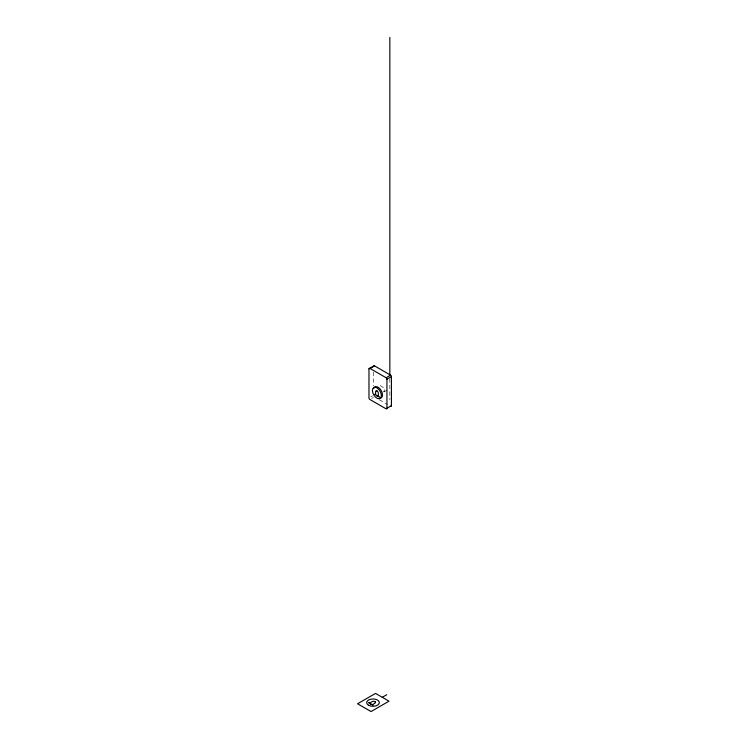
<?xml version="1.0" encoding="UTF-8"?>
<svg xmlns="http://www.w3.org/2000/svg" width="749" height="749" viewBox="0 0 749 749"><rect width="100%" height="100%" fill="white"/><g stroke="black" fill="none" stroke-linecap="round" stroke-linejoin="round"><path stroke-width="0.56" stroke-dasharray="3.75 2.81" d="M370.774 396.886L372.571 395.847M371.673 398.44L373.47 397.41M383.778 391.877L387.823 389.929M380.202 385.669L384.696 388.263L384.696 391.83L381.101 389.761M379.406 399.797L387.476 404.451M389.845 378.601L389.845 399.638M373.47 372.038L373.47 386.016"/><path stroke-width="1.12" d="M377.449 395.893L376.981 396.165L376.504 395.35M370.39 703.686L370.39 704.229L371.335 704.229M368.976 368.808A1.451 0.833 60 0 1 369.987 368.433L386.109 377.739A1.18 0.674 60 0 1 386.943 379.181L386.943 408.252A1.32 0.758 60 0 1 386.007 408.795L369.875 399.479A1.273 0.74 60 0 1 368.976 397.925L368.976 368.808L373.47 366.214A1.451 0.833 60 0 1 374.472 365.84L390.603 375.146A1.18 0.674 60 0 1 391.427 376.588L391.427 405.658A1.32 0.758 60 0 1 390.622 406.258M369.987 368.433L374.472 365.84M386.109 377.739L390.603 375.146M386.943 379.181L391.427 376.588M386.905 408.271L391.427 405.658M374.491 701.457L375.202 701.869A1.947 1.123 0 0 1 374.893 703.217L372.871 704.388L373.105 705.258L368.611 702.665L370.118 702.796L372.141 701.635A1.947 1.123 0 0 1 374.491 701.457L375.202 701.869M382.271 697.291L386.756 694.697M376.616 390.819L377.337 391.231A1.947 1.123 60 0 1 378.357 393.356L378.357 395.678L379.219 396.914L374.734 394.33L375.595 394.096L375.595 391.764A1.947 1.123 60 0 1 376.616 390.819L377.337 391.231M389.845 37.45L389.845 375.099M373.676 388.591A6.348 3.67 60 0 1 381.157 390.454A6.348 3.67 60 0 1 379.256 398.065M375.53 693.405L357.573 703.77L371.045 711.55L389.003 701.176L375.53 693.405M368.583 705.268A6.348 3.67 0 0 0 379.163 703.536A6.348 3.67 0 0 0 371.27 699.107A6.348 3.67 0 0 0 368.583 705.268M372.412 390.51A6.348 3.67 60 0 0 379.209 398.796A6.348 3.67 60 0 0 379.088 389.752A6.348 3.67 60 0 0 372.412 390.51"/></g></svg>
